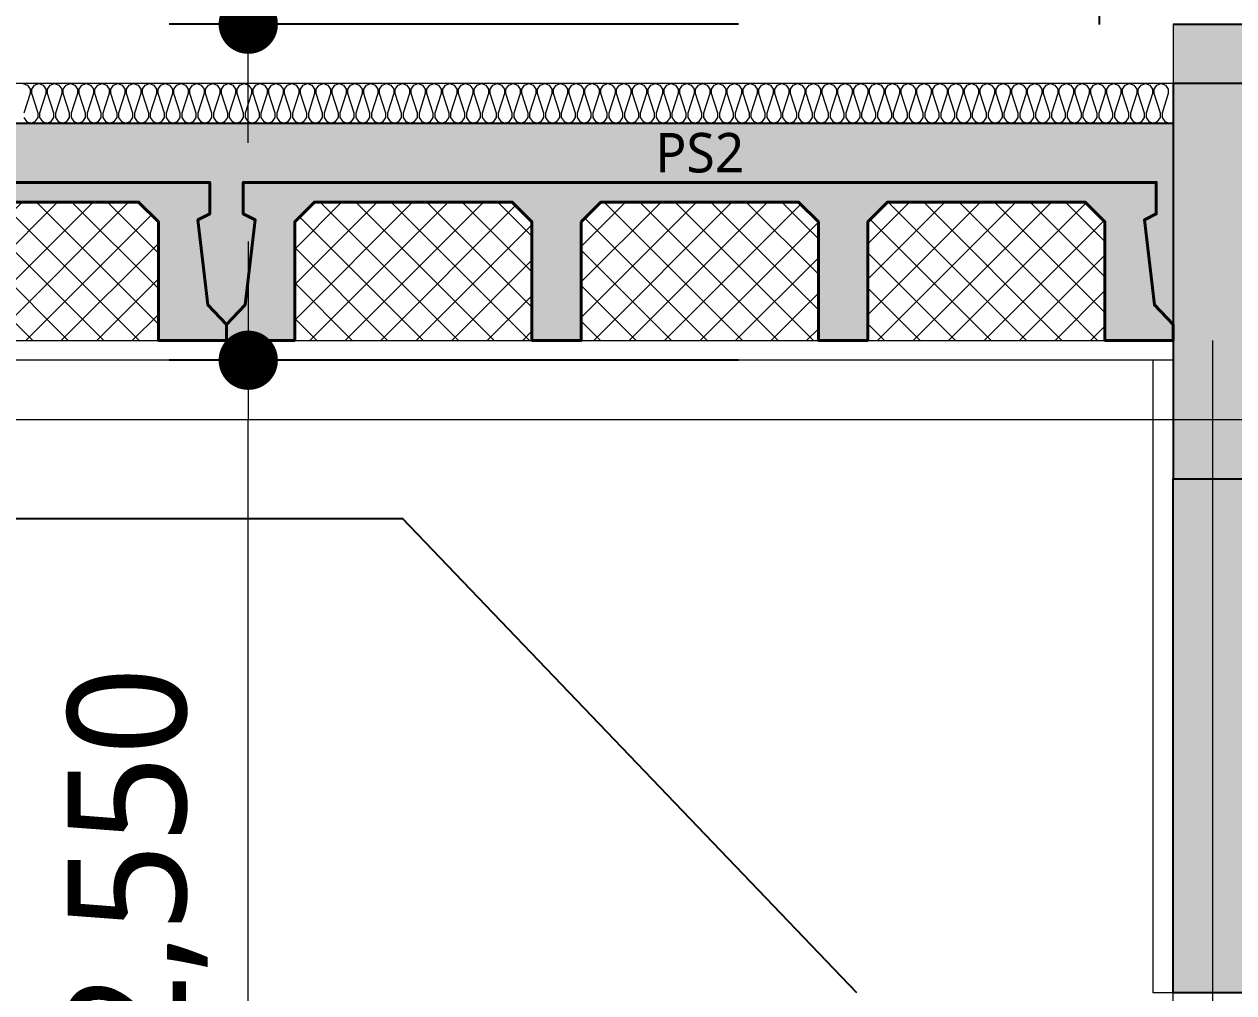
# Model space of a CAD drawing. Header units: millimetres. Extents: x 0 to 420000, y 0 to 297000.
# Drawn here: x 185406 to 188466, y 42000 to 44450 of the extents above; entities that cross this region are included whole.
import ezdxf
from ezdxf.enums import TextEntityAlignment as Align

# ---------------------------------------------------------------- set-up
doc = ezdxf.new("R2010")
doc.units = ezdxf.units.MM
doc.linetypes.add('0731_main_plan$0$form_$0$y-Landschaft$0$_$1$20120914_Verkehrsflächen_Grün$0$20120628_xref - Gammel$1$3_H-GL_F1_U3 - Default$0${ Offset Lines }', pattern=[0])
doc.linetypes.add('CEN', pattern=[62, 60, -1, 0, -1])
doc.layers.get('Defpoints').update_dxf_attribs({"color": 140})
doc.layers.add('[0]', color=255, linetype='Continuous')
doc.layers.add('A-CONC-SOLD', color=253, linetype='CEN')
for name, color, linetype, lineweight in [('A-AXIS-LINE', 1, 'CEN', 15), ('A-CONC-LIN1', 2, 'Continuous', 40), ('A-CONC-LIN2', 7, 'Continuous', 25), ('A-ELEV-LIN2', 7, 'Continuous', 25), ('A-WAXM-PANL', 6, 'Continuous', 20), ('A-XXXX-INSL1', 15, 'Continuous', 18), ('A-XXXX-INSL2', 8, 'Continuous', 18)]:
    doc.layers.add(name, color=color, linetype=linetype, lineweight=lineweight)
doc.layers.add('A-XXXX-NPLT', color=144, linetype='Continuous', lineweight=15, plot=False)
doc.styles.add('HY울릉도L', font='')
doc.styles.add('맑은고딕', font='')
doc.styles.get('HY울릉도L').set_extended_font_data('HYwulM')
doc.styles.get('맑은고딕').set_extended_font_data('Malgun Gothic')
doc.dimstyles.new('CDIM', dxfattribs={"dimtxt": 3, "dimasz": 1.5, "dimexe": 2, "dimexo": 1, "dimgap": 1, "dimtad": 1, "dimdec": 0, "dimrnd": 0.5, "dimzin": 0, "dimdsep": 32, "dimlunit": 6, "dimtxsty": 'HY울릉도L', "dimblk1": '_CIDOT', "dimblk2": '_CIDOT', "dimsah": 1, "dimcen": 5.5, "dimclrd": 2, "dimclre": 2, "dimclrt": 7, "dimadec": 0, "dimazin": 0, "dimtfac": 1, "dimtdec": 0, "dimtix": 1, "dimtmove": 2, "dimatfit": 1, "dimldrblk": '_CIDOT', "dimfxl": 1, "dimtolj": 1, "dimtzin": 0, "dimlwd": -1, "dimarcsym": 0})

# ---------------------------------------------------------------- blocks, each defined once
blk = doc.blocks.new('axis(211208)')
at = {"layer": 'A-AXIS-LINE', "ltscale": 1000}
blk.add_line((4631788.1, -422118.7), (4955413.1, -422118.7), dxfattribs=at)
blk = doc.blocks.new('냉동오버헤드(220321)')
at = {"layer": '[0]', "color": 4}
blk.add_line((-86, -0.5, 14.1), (-111, 2997.9, 14.1), dxfattribs=at)
blk = doc.blocks.new('오버헤드도어(저온2)(220321)(3F)')
at = {"xscale": -1}
blk.add_blockref('냉동오버헤드(220321)', (800, 0, -14.1), dxfattribs=at)
blk = doc.blocks.new('3층')
at = {"xscale": -1}
blk.add_blockref('오버헤드도어(저온2)(220321)(3F)', (4759323.8, -411118.7), dxfattribs=at)
blk = doc.blocks.new('PS2')
at = {"layer": 'A-CONC-SOLD'}
h = blk.add_hatch(color=256, dxfattribs=at)
h.dxf.hatch_style = 1
h.paths.add_polyline_path([(1197.5, 0), (-1197.5, 0), (-1197.5, -510), (-1150.5, -460), (-1125, -245), (-1155, -230), (-1155, -150), (1155, -150), (1155, -230), (1125, -245), (1150.5, -460), (1197.5, -510)])
h = blk.add_hatch(color=256, dxfattribs=at)
h.dxf.hatch_style = 1
h.paths.add_polyline_path([(-1150.5, -460), (-1197.5, -510), (-1197.5, -550), (-1025, -550), (-1025, -510), (-1025, -250), (-975, -200), (-475, -200), (-425, -250), (-425, -510), (-425, -550), (-300, -550), (-300, -510), (-300, -250), (-250, -200), (250, -200), (300, -250), (300, -510), (300, -550), (425, -550), (425, -510), (425, -250), (475, -200), (975, -200), (1025, -250), (1025, -510), (1025, -550), (1197.5, -550), (1197.5, -510), (1150.5, -460), (1125, -245), (1155, -230), (1155, -150), (-1155, -150), (-1155, -230), (-1125, -245)])
at = {"layer": 'A-XXXX-INSL2'}
h = blk.add_hatch(dxfattribs=at)
h.set_pattern_fill('ANSI37', color=256, scale=20)
h.set_pattern_definition([(45, (-289951.5, -41968), (-44.90128, 44.90128), []), (135, (-289951.5, -41968), (-44.90128, -44.90128), [])])
h.paths.add_polyline_path([(-975, -200), (-1025, -250), (-1025, -510), (-1025, -550), (-425, -550), (-425, -510), (-425, -250), (-475, -200)])
h.paths.add_polyline_path([(-250, -200), (-300, -250), (-300, -510), (-300, -550), (300, -550), (300, -510), (300, -250), (250, -200)])
h.paths.add_polyline_path([(425, -510), (425, -550), (1025, -550), (1025, -510), (1025, -250), (975, -200), (475, -200), (425, -250)])
at = {"layer": 'A-CONC-LIN1', "color": 2, "linetype": '0731_main_plan$0$form_$0$y-Landschaft$0$_$1$20120914_Verkehrsflächen_Grün$0$20120628_xref - Gammel$1$3_H-GL_F1_U3 - Default$0${ Offset Lines }'}
blk.add_lwpolyline([(-300, -250), (-300, -510), (-300, -510), (-300, -550), (-425, -550), (-425, -510), (-425, -510), (-425, -250), (-475, -200), (-975, -200), (-1025, -250), (-1025, -510), (-1025, -510), (-1025, -550), (-1197.5, -550), (-1197.5, -510), (-1150.5, -460), (-1125, -245), (-1155, -230), (-1155, -150), (1155, -150), (1155, -230), (1125, -245), (1150.5, -460), (1197.5, -510), (1197.5, -550), (1025, -550), (1025, -510), (1025, -510), (1025, -250), (975, -200), (475, -200), (425, -250), (425, -510), (425, -510), (425, -550), (300, -550), (300, -510), (300, -510), (300, -250), (250, -200), (-250, -200)], close=True, dxfattribs=at)
at = {"layer": 'A-CONC-LIN2'}
blk.add_line((-1197.5, 0), (1197.5, 0), dxfattribs=at)
at = {"layer": 'A-XXXX-NPLT'}
for p, q in [((-1025, -550), (-425, -550)), ((-300, -550), (300, -550)), ((425, -550), (1025, -550))]:
    blk.add_line(p, q, dxfattribs=at)
at = {"layer": 'A-XXXX-NPLT', "style": '맑은고딕'}
blk.add_text('PS2', height=100, dxfattribs=at).set_placement((0, -75), align=Align.MIDDLE)
blk = doc.blocks.new('오버헤드도어(저온2)(220321)')
at = {"layer": 'A-WAXM-PANL'}
blk.add_lwpolyline([(600, 9200), (600, 3100), (700, 3100), (700, 9200)], dxfattribs=at)
blk = doc.blocks.new('PG12(저온창고)')
at = {"layer": 'A-CONC-SOLD'}
h = blk.add_hatch(color=256, dxfattribs=at)
h.dxf.hatch_style = 1
h.paths.add_polyline_path([(275, 2300), (475, 2300), (475, 1300), (275, 1300)], flags=17)
h.paths.add_polyline_path([(275, 1300), (475, 1300), (475, 0), (-375, 0), (-375, 630), (-225, 630), (-225, 1150), (5, 1150), (45, 250), (225, 250), (275, 350)])
h.paths.add_polyline_path([(-225, 2450), (475, 2450), (475, 2300), (275, 2300), (275, 1300), (275, 350), (225, 250), (45, 250), (5, 1150), (-225, 1150)])
at = {"color": 2, "ltscale": 2}
for points in [[(275, 2300), (475, 2300), (475, 1300), (275, 1300)], [(-225, 1150), (-225, 630), (-375, 630), (-375, 0), (475, 0), (475, 1300), (275, 1300), (275, 350), (225, 250), (45, 250), (5, 1150)]]:
    blk.add_lwpolyline(points, close=True, dxfattribs=at)
at = {"layer": 'A-ELEV-LIN2'}
blk.add_lwpolyline([(475, 2450), (-225, 2450), (-225, 1150)], dxfattribs=at)
at = {"layer": 'A-XXXX-NPLT'}
blk.add_lwpolyline([(475, 0), (-375, 0), (-375, 630), (-225, 630), (-225, 2450), (475, 2450)], close=True, dxfattribs=at)
at = {"layer": 'A-XXXX-NPLT', "style": '맑은고딕'}
blk.add_text('PG12(750X2450)', height=50, dxfattribs=at).set_placement((0, 69.9), align=Align.MIDDLE)
blk = doc.blocks.new('냉동층(220321)')
at = {"layer": 'A-ELEV-LIN2'}
for p in [(4738273.8, -402368.7), (4757823.8, -403568.7)]:
    blk.add_line(p, (4756673.8, -402368.7), dxfattribs=at)
at = {"layer": 'A-XXXX-INSL1'}
for points in [[(4758623.8, -401968.7), (4740373.8, -401968.7)], [(4758623.8, -403568.7), (4758573.8, -403568.7), (4758573.8, -401968.7)]]:
    blk.add_lwpolyline(points, dxfattribs=at)
at = {"layer": 'A-XXXX-INSL2'}
blk.add_line((4758623.8, -401268.7), (4681973.8, -401268.7), dxfattribs=at)
for points in [[(4755713.8, -401268.7), (4755724.8, -401272.7), (4755731.8, -401282.7), (4755731.8, -401293.7), (4755715.8, -401343.7)], [(4755715.8, -401354.7), (4755722.8, -401364.7), (4755733.8, -401368.7), (4755744.8, -401364.7), (4755751.8, -401354.7), (4755751.8, -401343.7), (4755735.8, -401293.7), (4755735.8, -401282.7), (4755742.8, -401272.7), (4755753.8, -401268.7), (4755764.8, -401272.7), (4755771.8, -401282.7), (4755771.8, -401293.7), (4755755.8, -401343.7), (4755755.8, -401354.7), (4755762.8, -401364.7), (4755773.8, -401368.7), (4755784.8, -401364.7), (4755791.8, -401354.7), (4755791.8, -401343.7), (4755775.8, -401293.7), (4755775.8, -401282.7), (4755782.8, -401272.7), (4755793.8, -401268.7), (4755804.8, -401272.7), (4755811.8, -401282.7), (4755811.8, -401293.7), (4755795.8, -401343.7), (4755795.8, -401354.7), (4755802.8, -401364.7), (4755813.8, -401368.7), (4755824.8, -401364.7), (4755831.8, -401354.7), (4755831.8, -401343.7), (4755815.8, -401293.7), (4755815.8, -401282.7), (4755822.8, -401272.7), (4755833.8, -401268.7), (4755844.8, -401272.7), (4755851.8, -401282.7), (4755851.8, -401293.7), (4755835.8, -401343.7), (4755835.8, -401354.7), (4755842.8, -401364.7), (4755853.8, -401368.7), (4755864.8, -401364.7), (4755871.8, -401354.7), (4755871.8, -401343.7), (4755855.8, -401293.7), (4755855.8, -401282.7), (4755862.8, -401272.7), (4755873.8, -401268.7), (4755884.8, -401272.7), (4755891.8, -401282.7), (4755891.8, -401293.7), (4755875.8, -401343.7), (4755875.8, -401354.7), (4755882.8, -401364.7), (4755893.8, -401368.7), (4755904.8, -401364.7), (4755911.8, -401354.7), (4755911.8, -401343.7), (4755895.8, -401293.7), (4755895.8, -401282.7), (4755902.8, -401272.7), (4755913.8, -401268.7), (4755924.8, -401272.7), (4755931.8, -401282.7), (4755931.8, -401293.7), (4755915.8, -401343.7), (4755915.8, -401354.7), (4755922.8, -401364.7), (4755933.8, -401368.7), (4755944.8, -401364.7), (4755951.8, -401354.7), (4755951.8, -401343.7), (4755935.8, -401293.7), (4755935.8, -401282.7), (4755942.8, -401272.7), (4755953.8, -401268.7), (4755964.8, -401272.7), (4755971.8, -401282.7), (4755971.8, -401293.7), (4755955.8, -401343.7), (4755955.8, -401354.7), (4755962.8, -401364.7), (4755973.8, -401368.7), (4755984.8, -401364.7), (4755991.8, -401354.7), (4755991.8, -401343.7), (4755975.8, -401293.7), (4755975.8, -401282.7), (4755982.8, -401272.7), (4755993.8, -401268.7), (4756004.8, -401272.7), (4756011.8, -401282.7), (4756011.8, -401293.7), (4755995.8, -401343.7), (4755995.8, -401354.7), (4756002.8, -401364.7), (4756013.8, -401368.7), (4756024.8, -401364.7), (4756031.8, -401354.7), (4756031.8, -401343.7), (4756015.8, -401293.7), (4756015.8, -401282.7), (4756022.8, -401272.7), (4756033.8, -401268.7), (4756044.8, -401272.7), (4756051.8, -401282.7), (4756051.8, -401293.7), (4756035.8, -401343.7), (4756035.8, -401354.7), (4756042.8, -401364.7), (4756053.8, -401368.7), (4756064.8, -401364.7), (4756071.8, -401354.7), (4756071.8, -401343.7), (4756055.8, -401293.7), (4756055.8, -401282.7), (4756062.8, -401272.7), (4756073.8, -401268.7), (4756084.8, -401272.7), (4756091.8, -401282.7), (4756091.8, -401293.7), (4756075.8, -401343.7), (4756075.8, -401354.7), (4756082.8, -401364.7), (4756093.8, -401368.7), (4756104.8, -401364.7), (4756111.8, -401354.7), (4756111.8, -401343.7), (4756095.8, -401293.7), (4756095.8, -401282.7), (4756102.8, -401272.7), (4756113.8, -401268.7), (4756124.8, -401272.7), (4756131.8, -401282.7), (4756131.8, -401293.7), (4756115.8, -401343.7), (4756115.8, -401354.7), (4756122.8, -401364.7), (4756133.8, -401368.7), (4756144.8, -401364.7), (4756151.8, -401354.7), (4756151.8, -401343.7), (4756135.8, -401293.7), (4756135.8, -401282.7), (4756142.8, -401272.7), (4756153.8, -401268.7), (4756164.8, -401272.7), (4756171.8, -401282.7), (4756171.8, -401293.7), (4756155.8, -401343.7), (4756155.8, -401354.7), (4756162.8, -401364.7), (4756173.8, -401368.7), (4756184.8, -401364.7), (4756191.8, -401354.7), (4756191.8, -401343.7), (4756175.8, -401293.7), (4756175.8, -401282.7), (4756182.8, -401272.7), (4756193.8, -401268.7), (4756204.8, -401272.7), (4756211.8, -401282.7), (4756211.8, -401293.7), (4756195.8, -401343.7), (4756195.8, -401354.7), (4756202.8, -401364.7), (4756213.8, -401368.7), (4756224.8, -401364.7), (4756231.8, -401354.7), (4756231.8, -401343.7), (4756215.8, -401293.7), (4756215.8, -401282.7), (4756222.8, -401272.7), (4756233.8, -401268.7), (4756244.8, -401272.7), (4756251.8, -401282.7), (4756251.8, -401293.7), (4756235.8, -401343.7), (4756235.8, -401354.7), (4756242.8, -401364.7), (4756253.8, -401368.7), (4756264.8, -401364.7), (4756271.8, -401354.7), (4756271.8, -401343.7), (4756255.8, -401293.7), (4756255.8, -401282.7), (4756262.8, -401272.7), (4756273.8, -401268.7), (4756284.8, -401272.7), (4756291.8, -401282.7), (4756291.8, -401293.7), (4756275.8, -401343.7), (4756275.8, -401354.7), (4756282.8, -401364.7), (4756293.8, -401368.7), (4756304.8, -401364.7), (4756311.8, -401354.7), (4756311.8, -401343.7), (4756295.8, -401293.7), (4756295.8, -401282.7), (4756302.8, -401272.7), (4756313.8, -401268.7), (4756324.8, -401272.7), (4756331.8, -401282.7), (4756331.8, -401293.7), (4756315.8, -401343.7), (4756315.8, -401354.7), (4756322.8, -401364.7), (4756333.8, -401368.7), (4756344.8, -401364.7), (4756351.8, -401354.7), (4756351.8, -401343.7), (4756335.8, -401293.7), (4756335.8, -401282.7), (4756342.8, -401272.7), (4756353.8, -401268.7), (4756364.8, -401272.7), (4756371.8, -401282.7), (4756371.8, -401293.7), (4756355.8, -401343.7), (4756355.8, -401354.7), (4756362.8, -401364.7), (4756373.8, -401368.7), (4756384.8, -401364.7), (4756391.8, -401354.7), (4756391.8, -401343.7), (4756375.8, -401293.7), (4756375.8, -401282.7), (4756382.8, -401272.7), (4756393.8, -401268.7), (4756404.8, -401272.7), (4756411.8, -401282.7), (4756411.8, -401293.7), (4756395.8, -401343.7), (4756395.8, -401354.7), (4756402.8, -401364.7), (4756413.8, -401368.7), (4756424.8, -401364.7), (4756431.8, -401354.7), (4756431.8, -401343.7), (4756415.8, -401293.7), (4756415.8, -401282.7), (4756422.8, -401272.7), (4756433.8, -401268.7), (4756444.8, -401272.7), (4756451.8, -401282.7), (4756451.8, -401293.7), (4756435.8, -401343.7), (4756435.8, -401354.7), (4756442.8, -401364.7), (4756453.8, -401368.7), (4756464.8, -401364.7), (4756471.8, -401354.7), (4756471.8, -401343.7), (4756455.8, -401293.7), (4756455.8, -401282.7), (4756462.8, -401272.7), (4756473.8, -401268.7), (4756484.8, -401272.7), (4756491.8, -401282.7), (4756491.8, -401293.7), (4756475.8, -401343.7), (4756475.8, -401354.7), (4756482.8, -401364.7), (4756493.8, -401368.7), (4756504.8, -401364.7), (4756511.8, -401354.7), (4756511.8, -401343.7), (4756495.8, -401293.7), (4756495.8, -401282.7), (4756502.8, -401272.7), (4756513.8, -401268.7), (4756524.8, -401272.7), (4756531.8, -401282.7), (4756531.8, -401293.7), (4756515.8, -401343.7), (4756515.8, -401354.7), (4756522.8, -401364.7), (4756533.8, -401368.7), (4756544.8, -401364.7), (4756551.8, -401354.7), (4756551.8, -401343.7), (4756535.8, -401293.7), (4756535.8, -401282.7), (4756542.8, -401272.7), (4756553.8, -401268.7), (4756564.8, -401272.7), (4756571.8, -401282.7), (4756571.8, -401293.7), (4756555.8, -401343.7), (4756555.8, -401354.7), (4756562.8, -401364.7), (4756573.8, -401368.7), (4756584.8, -401364.7), (4756591.8, -401354.7), (4756591.8, -401343.7), (4756575.8, -401293.7), (4756575.8, -401282.7), (4756582.8, -401272.7), (4756593.8, -401268.7), (4756604.8, -401272.7), (4756611.8, -401282.7), (4756611.8, -401293.7), (4756595.8, -401343.7), (4756595.8, -401354.7), (4756602.8, -401364.7), (4756613.8, -401368.7), (4756624.8, -401364.7), (4756631.8, -401354.7), (4756631.8, -401343.7), (4756615.8, -401293.7), (4756615.8, -401282.7), (4756622.8, -401272.7), (4756633.8, -401268.7), (4756644.8, -401272.7), (4756651.8, -401282.7), (4756651.8, -401293.7), (4756635.8, -401343.7), (4756635.8, -401354.7), (4756642.8, -401364.7), (4756653.8, -401368.7), (4756664.8, -401364.7), (4756671.8, -401354.7), (4756671.8, -401343.7), (4756655.8, -401293.7), (4756655.8, -401282.7), (4756662.8, -401272.7), (4756673.8, -401268.7), (4756684.8, -401272.7), (4756691.8, -401282.7), (4756691.8, -401293.7), (4756675.8, -401343.7), (4756675.8, -401354.7), (4756682.8, -401364.7), (4756693.8, -401368.7), (4756704.8, -401364.7), (4756711.8, -401354.7), (4756711.8, -401343.7), (4756695.8, -401293.7), (4756695.8, -401282.7), (4756702.8, -401272.7), (4756713.8, -401268.7), (4756724.8, -401272.7), (4756731.8, -401282.7), (4756731.8, -401293.7), (4756715.8, -401343.7), (4756715.8, -401354.7), (4756722.8, -401364.7), (4756733.8, -401368.7), (4756744.8, -401364.7), (4756751.8, -401354.7), (4756751.8, -401343.7), (4756735.8, -401293.7), (4756735.8, -401282.7), (4756742.8, -401272.7), (4756753.8, -401268.7), (4756764.8, -401272.7), (4756771.8, -401282.7), (4756771.8, -401293.7), (4756755.8, -401343.7), (4756755.8, -401354.7), (4756762.8, -401364.7), (4756773.8, -401368.7), (4756784.8, -401364.7), (4756791.8, -401354.7), (4756791.8, -401343.7), (4756775.8, -401293.7), (4756775.8, -401282.7), (4756782.8, -401272.7), (4756793.8, -401268.7), (4756804.8, -401272.7), (4756811.8, -401282.7), (4756811.8, -401293.7), (4756795.8, -401343.7), (4756795.8, -401354.7), (4756802.8, -401364.7), (4756813.8, -401368.7), (4756824.8, -401364.7), (4756831.8, -401354.7), (4756831.8, -401343.7), (4756815.8, -401293.7), (4756815.8, -401282.7), (4756822.8, -401272.7), (4756833.8, -401268.7), (4756844.8, -401272.7), (4756851.8, -401282.7), (4756851.8, -401293.7), (4756835.8, -401343.7), (4756835.8, -401354.7), (4756842.8, -401364.7), (4756853.8, -401368.7), (4756864.8, -401364.7), (4756871.8, -401354.7), (4756871.8, -401343.7), (4756855.8, -401293.7), (4756855.8, -401282.7), (4756862.8, -401272.7), (4756873.8, -401268.7), (4756884.8, -401272.7), (4756891.8, -401282.7), (4756891.8, -401293.7), (4756875.8, -401343.7), (4756875.8, -401354.7), (4756882.8, -401364.7), (4756893.8, -401368.7), (4756904.8, -401364.7), (4756911.8, -401354.7), (4756911.8, -401343.7), (4756895.8, -401293.7), (4756895.8, -401282.7), (4756902.8, -401272.7), (4756913.8, -401268.7), (4756924.8, -401272.7), (4756931.8, -401282.7), (4756931.8, -401293.7), (4756915.8, -401343.7), (4756915.8, -401354.7), (4756922.8, -401364.7), (4756933.8, -401368.7), (4756944.8, -401364.7), (4756951.8, -401354.7), (4756951.8, -401343.7), (4756935.8, -401293.7), (4756935.8, -401282.7), (4756942.8, -401272.7), (4756953.8, -401268.7), (4756964.8, -401272.7), (4756971.8, -401282.7), (4756971.8, -401293.7), (4756955.8, -401343.7), (4756955.8, -401354.7), (4756962.8, -401364.7), (4756973.8, -401368.7), (4756984.8, -401364.7), (4756991.8, -401354.7), (4756991.8, -401343.7), (4756975.8, -401293.7), (4756975.8, -401282.7), (4756982.8, -401272.7), (4756993.8, -401268.7), (4757004.8, -401272.7), (4757011.8, -401282.7), (4757011.8, -401293.7), (4756995.8, -401343.7), (4756995.8, -401354.7), (4757002.8, -401364.7), (4757013.8, -401368.7), (4757024.8, -401364.7), (4757031.8, -401354.7), (4757031.8, -401343.7), (4757015.8, -401293.7), (4757015.8, -401282.7), (4757022.8, -401272.7), (4757033.8, -401268.7), (4757044.8, -401272.7), (4757051.8, -401282.7), (4757051.8, -401293.7), (4757035.8, -401343.7), (4757035.8, -401354.7), (4757042.8, -401364.7), (4757053.8, -401368.7), (4757064.8, -401364.7), (4757071.8, -401354.7), (4757071.8, -401343.7), (4757055.8, -401293.7), (4757055.8, -401282.7), (4757062.8, -401272.7), (4757073.8, -401268.7), (4757084.8, -401272.7), (4757091.8, -401282.7), (4757091.8, -401293.7), (4757075.8, -401343.7), (4757075.8, -401354.7), (4757082.8, -401364.7), (4757093.8, -401368.7), (4757104.8, -401364.7), (4757111.8, -401354.7), (4757111.8, -401343.7), (4757095.8, -401293.7), (4757095.8, -401282.7), (4757102.8, -401272.7), (4757113.8, -401268.7), (4757124.8, -401272.7), (4757131.8, -401282.7), (4757131.8, -401293.7), (4757115.8, -401343.7), (4757115.8, -401354.7), (4757122.8, -401364.7), (4757133.8, -401368.7), (4757144.8, -401364.7), (4757151.8, -401354.7), (4757151.8, -401343.7), (4757135.8, -401293.7), (4757135.8, -401282.7), (4757142.8, -401272.7), (4757153.8, -401268.7), (4757164.8, -401272.7), (4757171.8, -401282.7), (4757171.8, -401293.7), (4757155.8, -401343.7), (4757155.8, -401354.7), (4757162.8, -401364.7), (4757173.8, -401368.7), (4757184.8, -401364.7), (4757191.8, -401354.7), (4757191.8, -401343.7), (4757175.8, -401293.7), (4757175.8, -401282.7), (4757182.8, -401272.7), (4757193.8, -401268.7), (4757204.8, -401272.7), (4757211.8, -401282.7), (4757211.8, -401293.7), (4757195.8, -401343.7), (4757195.8, -401354.7), (4757202.8, -401364.7), (4757213.8, -401368.7), (4757224.8, -401364.7), (4757231.8, -401354.7), (4757231.8, -401343.7), (4757215.8, -401293.7), (4757215.8, -401282.7), (4757222.8, -401272.7), (4757233.8, -401268.7), (4757244.8, -401272.7), (4757251.8, -401282.7), (4757251.8, -401293.7), (4757235.8, -401343.7), (4757235.8, -401354.7), (4757242.8, -401364.7), (4757253.8, -401368.7), (4757264.8, -401364.7), (4757271.8, -401354.7), (4757271.8, -401343.7), (4757255.8, -401293.7), (4757255.8, -401282.7), (4757262.8, -401272.7), (4757273.8, -401268.7), (4757284.8, -401272.7), (4757291.8, -401282.7), (4757291.8, -401293.7), (4757275.8, -401343.7), (4757275.8, -401354.7), (4757282.8, -401364.7), (4757293.8, -401368.7), (4757304.8, -401364.7), (4757311.8, -401354.7), (4757311.8, -401343.7), (4757295.8, -401293.7), (4757295.8, -401282.7), (4757302.8, -401272.7), (4757313.8, -401268.7), (4757324.8, -401272.7), (4757331.8, -401282.7), (4757331.8, -401293.7), (4757315.8, -401343.7), (4757315.8, -401354.7), (4757322.8, -401364.7), (4757333.8, -401368.7), (4757344.8, -401364.7), (4757351.8, -401354.7), (4757351.8, -401343.7), (4757335.8, -401293.7), (4757335.8, -401282.7), (4757342.8, -401272.7), (4757353.8, -401268.7), (4757364.8, -401272.7), (4757371.8, -401282.7), (4757371.8, -401293.7), (4757355.8, -401343.7), (4757355.8, -401354.7), (4757362.8, -401364.7), (4757373.8, -401368.7), (4757384.8, -401364.7), (4757391.8, -401354.7), (4757391.8, -401343.7), (4757375.8, -401293.7), (4757375.8, -401282.7), (4757382.8, -401272.7), (4757393.8, -401268.7), (4757404.8, -401272.7), (4757411.8, -401282.7), (4757411.8, -401293.7), (4757395.8, -401343.7), (4757395.8, -401354.7), (4757402.8, -401364.7), (4757413.8, -401368.7), (4757424.8, -401364.7), (4757431.8, -401354.7), (4757431.8, -401343.7), (4757415.8, -401293.7), (4757415.8, -401282.7), (4757422.8, -401272.7), (4757433.8, -401268.7), (4757444.8, -401272.7), (4757451.8, -401282.7), (4757451.8, -401293.7), (4757435.8, -401343.7), (4757435.8, -401354.7), (4757442.8, -401364.7), (4757453.8, -401368.7), (4757464.8, -401364.7), (4757471.8, -401354.7), (4757471.8, -401343.7), (4757455.8, -401293.7), (4757455.8, -401282.7), (4757462.8, -401272.7), (4757473.8, -401268.7), (4757484.8, -401272.7), (4757491.8, -401282.7), (4757491.8, -401293.7), (4757475.8, -401343.7), (4757475.8, -401354.7), (4757482.8, -401364.7), (4757493.8, -401368.7), (4757504.8, -401364.7), (4757511.8, -401354.7), (4757511.8, -401343.7), (4757495.8, -401293.7), (4757495.8, -401282.7), (4757502.8, -401272.7), (4757513.8, -401268.7), (4757524.8, -401272.7), (4757531.8, -401282.7), (4757531.8, -401293.7), (4757515.8, -401343.7), (4757515.8, -401354.7), (4757522.8, -401364.7), (4757533.8, -401368.7), (4757544.8, -401364.7), (4757551.8, -401354.7), (4757551.8, -401343.7), (4757535.8, -401293.7), (4757535.8, -401282.7), (4757542.8, -401272.7), (4757553.8, -401268.7), (4757564.8, -401272.7), (4757571.8, -401282.7), (4757571.8, -401293.7), (4757555.8, -401343.7), (4757555.8, -401354.7), (4757562.8, -401364.7), (4757573.8, -401368.7), (4757584.8, -401364.7), (4757591.8, -401354.7), (4757591.8, -401343.7), (4757575.8, -401293.7), (4757575.8, -401282.7), (4757582.8, -401272.7), (4757593.8, -401268.7), (4757604.8, -401272.7), (4757611.8, -401282.7), (4757611.8, -401293.7), (4757595.8, -401343.7), (4757595.8, -401354.7), (4757602.8, -401364.7), (4757613.8, -401368.7), (4757624.8, -401364.7), (4757631.8, -401354.7), (4757631.8, -401343.7), (4757615.8, -401293.7), (4757615.8, -401282.7), (4757622.8, -401272.7), (4757633.8, -401268.7), (4757644.8, -401272.7), (4757651.8, -401282.7), (4757651.8, -401293.7), (4757635.8, -401343.7), (4757635.8, -401354.7), (4757642.8, -401364.7), (4757653.8, -401368.7), (4757664.8, -401364.7), (4757671.8, -401354.7), (4757671.8, -401343.7), (4757655.8, -401293.7), (4757655.8, -401282.7), (4757662.8, -401272.7), (4757673.8, -401268.7), (4757684.8, -401272.7), (4757691.8, -401282.7), (4757691.8, -401293.7), (4757675.8, -401343.7), (4757675.8, -401354.7), (4757682.8, -401364.7), (4757693.8, -401368.7), (4757704.8, -401364.7), (4757711.8, -401354.7), (4757711.8, -401343.7), (4757695.8, -401293.7), (4757695.8, -401282.7), (4757702.8, -401272.7), (4757713.8, -401268.7), (4757724.8, -401272.7), (4757731.8, -401282.7), (4757731.8, -401293.7), (4757715.8, -401343.7), (4757715.8, -401354.7), (4757722.8, -401364.7), (4757733.8, -401368.7), (4757744.8, -401364.7), (4757751.8, -401354.7), (4757751.8, -401343.7), (4757735.8, -401293.7), (4757735.8, -401282.7), (4757742.8, -401272.7), (4757753.8, -401268.7), (4757764.8, -401272.7), (4757771.8, -401282.7), (4757771.8, -401293.7), (4757755.8, -401343.7), (4757755.8, -401354.7), (4757762.8, -401364.7), (4757773.8, -401368.7), (4757784.8, -401364.7), (4757791.8, -401354.7), (4757791.8, -401343.7), (4757775.8, -401293.7), (4757775.8, -401282.7), (4757782.8, -401272.7), (4757793.8, -401268.7), (4757804.8, -401272.7), (4757811.8, -401282.7), (4757811.8, -401293.7), (4757795.8, -401343.7), (4757795.8, -401354.7), (4757802.8, -401364.7), (4757813.8, -401368.7), (4757824.8, -401364.7), (4757831.8, -401354.7), (4757831.8, -401343.7), (4757815.8, -401293.7), (4757815.8, -401282.7), (4757822.8, -401272.7), (4757833.8, -401268.7), (4757844.8, -401272.7), (4757851.8, -401282.7), (4757851.8, -401293.7), (4757835.8, -401343.7), (4757835.8, -401354.7), (4757842.8, -401364.7), (4757853.8, -401368.7), (4757864.8, -401364.7), (4757871.8, -401354.7), (4757871.8, -401343.7), (4757855.8, -401293.7), (4757855.8, -401282.7), (4757862.8, -401272.7), (4757873.8, -401268.7), (4757884.8, -401272.7), (4757891.8, -401282.7), (4757891.8, -401293.7), (4757875.8, -401343.7), (4757875.8, -401354.7), (4757882.8, -401364.7), (4757893.8, -401368.7), (4757904.8, -401364.7), (4757911.8, -401354.7), (4757911.8, -401343.7), (4757895.8, -401293.7), (4757895.8, -401282.7), (4757902.8, -401272.7), (4757913.8, -401268.7), (4757924.8, -401272.7), (4757931.8, -401282.7), (4757931.8, -401293.7), (4757915.8, -401343.7), (4757915.8, -401354.7), (4757922.8, -401364.7), (4757933.8, -401368.7), (4757944.8, -401364.7), (4757951.8, -401354.7), (4757951.8, -401343.7), (4757935.8, -401293.7), (4757935.8, -401282.7), (4757942.8, -401272.7), (4757953.8, -401268.7), (4757964.8, -401272.7), (4757971.8, -401282.7), (4757971.8, -401293.7), (4757955.8, -401343.7), (4757955.8, -401354.7), (4757962.8, -401364.7), (4757973.8, -401368.7), (4757984.8, -401364.7), (4757991.8, -401354.7), (4757991.8, -401343.7), (4757975.8, -401293.7), (4757975.8, -401282.7), (4757982.8, -401272.7), (4757993.8, -401268.7), (4758004.8, -401272.7), (4758011.8, -401282.7), (4758011.8, -401293.7), (4757995.8, -401343.7), (4757995.8, -401354.7), (4758002.8, -401364.7), (4758013.8, -401368.7), (4758024.8, -401364.7), (4758031.8, -401354.7), (4758031.8, -401343.7), (4758015.8, -401293.7), (4758015.8, -401282.7), (4758022.8, -401272.7), (4758033.8, -401268.7), (4758044.8, -401272.7), (4758051.8, -401282.7), (4758051.8, -401293.7), (4758035.8, -401343.7), (4758035.8, -401354.7), (4758042.8, -401364.7), (4758053.8, -401368.7), (4758064.8, -401364.7), (4758071.8, -401354.7), (4758071.8, -401343.7), (4758055.8, -401293.7), (4758055.8, -401282.7), (4758062.8, -401272.7), (4758073.8, -401268.7), (4758084.8, -401272.7), (4758091.8, -401282.7), (4758091.8, -401293.7), (4758075.8, -401343.7), (4758075.8, -401354.7), (4758082.8, -401364.7), (4758093.8, -401368.7), (4758104.8, -401364.7), (4758111.8, -401354.7), (4758111.8, -401343.7), (4758095.8, -401293.7), (4758095.8, -401282.7), (4758102.8, -401272.7), (4758113.8, -401268.7), (4758124.8, -401272.7), (4758131.8, -401282.7), (4758131.8, -401293.7), (4758115.8, -401343.7), (4758115.8, -401354.7), (4758122.8, -401364.7), (4758133.8, -401368.7), (4758144.8, -401364.7), (4758151.8, -401354.7), (4758151.8, -401343.7), (4758135.8, -401293.7), (4758135.8, -401282.7), (4758142.8, -401272.7), (4758153.8, -401268.7), (4758164.8, -401272.7), (4758171.8, -401282.7), (4758171.8, -401293.7), (4758155.8, -401343.7), (4758155.8, -401354.7), (4758162.8, -401364.7), (4758173.8, -401368.7), (4758184.8, -401364.7), (4758191.8, -401354.7), (4758191.8, -401343.7), (4758175.8, -401293.7), (4758175.8, -401282.7), (4758182.8, -401272.7), (4758193.8, -401268.7), (4758204.8, -401272.7), (4758211.8, -401282.7), (4758211.8, -401293.7), (4758195.8, -401343.7), (4758195.8, -401354.7), (4758202.8, -401364.7), (4758213.8, -401368.7), (4758224.8, -401364.7), (4758231.8, -401354.7), (4758231.8, -401343.7), (4758215.8, -401293.7), (4758215.8, -401282.7), (4758222.8, -401272.7), (4758233.8, -401268.7), (4758244.8, -401272.7), (4758251.8, -401282.7), (4758251.8, -401293.7), (4758235.8, -401343.7), (4758235.8, -401354.7), (4758242.8, -401364.7), (4758253.8, -401368.7), (4758264.8, -401364.7), (4758271.8, -401354.7), (4758271.8, -401343.7), (4758255.8, -401293.7), (4758255.8, -401282.7), (4758262.8, -401272.7), (4758273.8, -401268.7), (4758284.8, -401272.7), (4758291.8, -401282.7), (4758291.8, -401293.7), (4758275.8, -401343.7), (4758275.8, -401354.7), (4758282.8, -401364.7), (4758293.8, -401368.7), (4758304.8, -401364.7), (4758311.8, -401354.7), (4758311.8, -401343.7), (4758295.8, -401293.7), (4758295.8, -401282.7), (4758302.8, -401272.7), (4758313.8, -401268.7), (4758324.8, -401272.7), (4758331.8, -401282.7), (4758331.8, -401293.7), (4758315.8, -401343.7), (4758315.8, -401354.7), (4758322.8, -401364.7), (4758333.8, -401368.7), (4758344.8, -401364.7), (4758351.8, -401354.7), (4758351.8, -401343.7), (4758335.8, -401293.7), (4758335.8, -401282.7), (4758342.8, -401272.7), (4758353.8, -401268.7), (4758364.8, -401272.7), (4758371.8, -401282.7), (4758371.8, -401293.7), (4758355.8, -401343.7), (4758355.8, -401354.7), (4758362.8, -401364.7), (4758373.8, -401368.7), (4758384.8, -401364.7), (4758391.8, -401354.7), (4758391.8, -401343.7), (4758375.8, -401293.7), (4758375.8, -401282.7), (4758382.8, -401272.7), (4758393.8, -401268.7), (4758404.8, -401272.7), (4758411.8, -401282.7), (4758411.8, -401293.7), (4758395.8, -401343.7), (4758395.8, -401354.7), (4758402.8, -401364.7), (4758413.8, -401368.7), (4758424.8, -401364.7), (4758431.8, -401354.7), (4758431.8, -401343.7), (4758415.8, -401293.7), (4758415.8, -401282.7), (4758422.8, -401272.7), (4758433.8, -401268.7), (4758444.8, -401272.7), (4758451.8, -401282.7), (4758451.8, -401293.7), (4758435.8, -401343.7), (4758435.8, -401354.7), (4758442.8, -401364.7), (4758453.8, -401368.7), (4758464.8, -401364.7), (4758471.8, -401354.7), (4758471.8, -401343.7), (4758455.8, -401293.7), (4758455.8, -401282.7), (4758462.8, -401272.7), (4758473.8, -401268.7), (4758484.8, -401272.7), (4758491.8, -401282.7), (4758491.8, -401293.7), (4758475.8, -401343.7), (4758475.8, -401354.7), (4758482.8, -401364.7), (4758493.8, -401368.7), (4758504.8, -401364.7), (4758511.8, -401354.7), (4758511.8, -401343.7), (4758495.8, -401293.7), (4758495.8, -401282.7), (4758502.8, -401272.7), (4758513.8, -401268.7), (4758524.8, -401272.7), (4758531.8, -401282.7), (4758531.8, -401293.7), (4758515.8, -401343.7), (4758515.8, -401354.7), (4758522.8, -401364.7), (4758533.8, -401368.7), (4758544.8, -401364.7), (4758551.8, -401354.7), (4758551.8, -401343.7), (4758535.8, -401293.7), (4758535.8, -401282.7), (4758542.8, -401272.7), (4758553.8, -401268.7), (4758564.8, -401272.7), (4758571.8, -401282.7), (4758571.8, -401293.7), (4758555.8, -401343.7), (4758555.8, -401354.7), (4758562.8, -401364.7), (4758573.8, -401368.7), (4758584.8, -401364.7), (4758591.8, -401354.7), (4758591.8, -401343.7), (4758575.8, -401293.7), (4758575.8, -401282.7), (4758582.8, -401272.7), (4758593.8, -401268.7), (4758604.8, -401272.7), (4758611.8, -401282.7), (4758611.8, -401293.7), (4758595.8, -401343.7), (4758595.8, -401354.7), (4758602.8, -401364.7), (4758613.8, -401368.7)]]:
    blk.add_lwpolyline(points, dxfattribs=at)
at = {"xscale": -1}
for name, p in [('PG12(저온창고)', (4759098.8, -403568.7)), ('오버헤드도어(저온2)(220321)', (4759323.8, -411118.7))]:
    blk.add_blockref(name, p, dxfattribs=at)
for p in [(4755031.3, -401368.7), (4757426.3, -401368.7)]:
    blk.add_blockref('PS2', p)
blk = doc.blocks.new('_CIDOT')
at = {"color": 0, "linetype": 'ByBlock'}
blk.add_line((2, 0), (-1, 0), dxfattribs=at)
at = {"color": 0, "linetype": 'ByBlock', "const_width": 0.5}
blk.add_lwpolyline([(-0.25, 0, 1), (0.25, 0, 1)], format="xyb", close=True, dxfattribs=at)
blk = doc.blocks.new('*D150')
at = {"layer": 'A-XXXX-NPLT', "lineweight": -2, "transparency": 16777216}
for p, q in [((187212.5, 43600), (185772.5, 43600)), ((187212.5, 41050), (185772.5, 41050))]:
    blk.add_line(p, q, dxfattribs=at)
at = {"layer": 'A-XXXX-NPLT', "transparency": 16777216}
blk.add_line((185972.5, 41200), (185972.5, 43450), dxfattribs=at)
at = {"layer": 'Defpoints', "color": 0, "transparency": 16777216}
for p in [(185972.5, 43600), (187312.5, 43600), (187312.5, 41050)]:
    blk.add_point(p, dxfattribs=at)
at = {"layer": 'A-XXXX-NPLT', "transparency": 16777216, "xscale": 150, "yscale": 150, "zscale": 150}
for p, rotation in [((185972.5, 43600), 90), ((185972.5, 41050), 270)]:
    blk.add_blockref('_CIDOT', p, dxfattribs=dict(at, rotation=rotation))
at = {"layer": 'A-XXXX-NPLT', "color": 3, "transparency": 16777216, "insert": (185692.3, 42325), "char_height": 300, "attachment_point": 5, "rotation": 90, "style": '맑은고딕'}
blk.add_mtext('\\A1;2,550', dxfattribs=at)
blk = doc.blocks.new('*D153')
at = {"layer": 'A-XXXX-NPLT', "lineweight": -2, "transparency": 16777216}
for p, q in [((187212.5, 51050), (185772.5, 51050)), ((187212.5, 44450), (185772.5, 44450))]:
    blk.add_line(p, q, dxfattribs=at)
at = {"layer": 'A-XXXX-NPLT', "transparency": 16777216}
blk.add_line((185972.5, 44600), (185972.5, 50900), dxfattribs=at)
at = {"layer": 'Defpoints', "color": 0, "transparency": 16777216}
for p in [(185972.5, 51050), (187312.5, 51050), (187312.5, 44450)]:
    blk.add_point(p, dxfattribs=at)
at = {"layer": 'A-XXXX-NPLT', "transparency": 16777216, "xscale": 150, "yscale": 150, "zscale": 150}
for p, rotation in [((185972.5, 51050), 90), ((185972.5, 44450), 270)]:
    blk.add_blockref('_CIDOT', p, dxfattribs=dict(at, rotation=rotation))
at = {"layer": 'A-XXXX-NPLT', "color": 3, "transparency": 16777216, "insert": (185692.3, 47750), "char_height": 300, "attachment_point": 5, "rotation": 90, "style": '맑은고딕'}
blk.add_mtext('\\A1;6,600', dxfattribs=at)

msp = doc.modelspace()

# ---------------------------------------------------------------- block references
for name, p in [('3층', (-4570311.3, 455568.7)), ('냉동층(220321)', (-4570311.3, 445568.7))]:
    msp.add_blockref(name, p)
at = {"layer": 'A-AXIS-LINE'}
msp.add_blockref('axis(211208)', (-4581588.1, 465568.7), dxfattribs=at)

# ---------------------------------------------------------------- dimensions: what is measured, and where the dimension line sits
at = {"layer": 'A-XXXX-NPLT'}
for p1, p2, picture, middle in [((187312.5, 44450), (187312.5, 51050), '*D153', (185692.3, 47750)), ((187312.5, 41050), (187312.5, 43600), '*D150', (185692.3, 42325))]:
    dim = msp.add_aligned_dim(p1=p1, p2=p2, distance=1340, dimstyle='CDIM', override={"dimscale": 100, "dimtxsty": '맑은고딕', "dimclrd": 256, "dimclre": 256, "dimclrt": 3}, dxfattribs=at)
    dim.commit()
    dim.dimension.update_dxf_attribs({"geometry": picture, "text_midpoint": middle})

doc.saveas('drawing.dxf')
